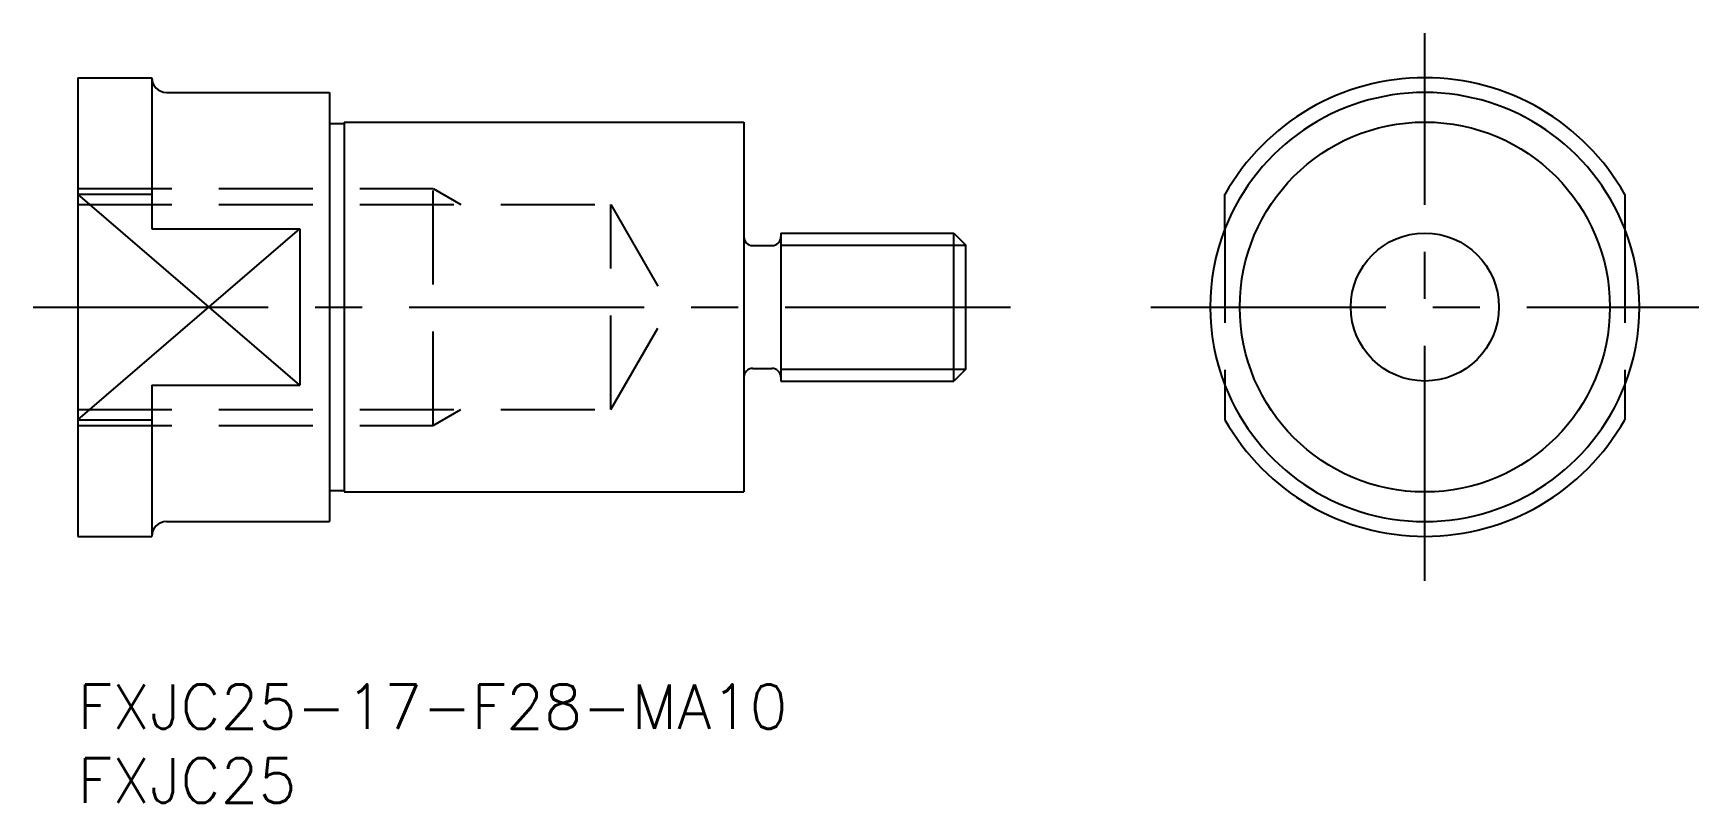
# Model space of a CAD drawing. Extents: x -3 to 110, y -8 to 44.
import ezdxf

# ---------------------------------------------------------------- set-up
doc = ezdxf.new("R2010")
doc.units = 0
doc.header["$LTSCALE"] = 0.5
doc.linetypes.add('CENTER', pattern=[50.8, 31.75, -6.35, 6.35, -6.35])
doc.linetypes.add('DASHED', pattern=[19.05, 12.7, -6.35])
for name, color, linetype in [('MSM_CENTER', 1, 'CENTER'), ('MSM_CONTINUOUS', 7, 'CONTINUOUS'), ('MSM_DASHED', 4, 'DASHED'), ('MSM_NARROW', 5, 'CONTINUOUS'), ('MSM_PART_NUMBER', 7, 'CONTINUOUS')]:
    doc.layers.add(name, color=color, linetype=linetype)
doc.styles.get("Standard").update_dxf_attribs({"font": 'txt.shx', "height": 3, "bigfont": 'bigfont.shx'})

# ---------------------------------------------------------------- blocks, each defined once
blk = doc.blocks.new('*U15')
at = {"layer": 'MSM_PART_NUMBER'}
blk.add_text('FXJC25-17-F28-MA10', height=3, dxfattribs=at).set_placement((0, -3))
blk = doc.blocks.new('*U16')
at = {"layer": 'MSM_PART_NUMBER'}
blk.add_text('FXJC25', height=3, dxfattribs=at).set_placement((0, -8))

msp = doc.modelspace()

# ---------------------------------------------------------------- linework, layer by layer
at = {"layer": 'MSM_CENTER'}
for p, q in [((91, 7), (91, 44)), ((-3, 25.5), (63, 25.5)), ((72.5, 25.5), (109.5, 25.5))]:
    msp.add_line(p, q, dxfattribs=at)
at = {"layer": 'MSM_CONTINUOUS'}
for p, q in [((0, 41), (0, 10)), ((0, 41), (5, 41)), ((5, 41), (5, 30.79)), ((6, 40), (17, 40)), ((17, 40), (17, 11)), ((17, 37.9), (18, 37.9)), ((18, 38), (45, 38)), ((18, 38), (18, 13)), ((45, 38), (45, 13)), ((0, 33.12), (5, 33.12)), ((77.5, 30.79), (77.5, 33.12)), ((104.5, 33.12), (104.5, 30.79)), ((5, 30.79), (15, 30.79)), ((15, 30.79), (15, 20.21)), ((47.5, 30.5), (59.19, 30.5)), ((47.5, 30.5), (47.5, 20.5)), ((59.19, 20.5), (59.19, 30.5)), ((59.19, 30.5), (60, 29.69)), ((45.6, 29.65), (46.9, 29.65)), ((60, 21.31), (60, 29.69)), ((45.6, 21.35), (46.9, 21.35)), ((47.5, 20.5), (59.19, 20.5)), ((60, 21.31), (59.19, 20.5)), ((5, 20.21), (15, 20.21)), ((5, 20.21), (5, 10)), ((77.5, 20.21), (77.5, 17.88)), ((104.5, 20.21), (104.5, 17.88)), ((0, 17.88), (5, 17.88)), ((17, 13.1), (18, 13.1)), ((18, 13), (45, 13)), ((6, 11), (17, 11)), ((0, 10), (5, 10))]:
    msp.add_line(p, q, dxfattribs=at)
for radius in [12.5, 5]:
    msp.add_circle((91, 25.5), radius, dxfattribs=at)
for centre, radius, start, end in [((6, 41), 1, 180, 270), ((91, 25.5), 15.5, 29.4287, 150.5713), ((91, 25.5), 14.5, 21.4033, 158.5967), ((91, 25.5), 14.5, 158.5967, 201.4033), ((91, 25.5), 14.5, 338.5967, 21.4033), ((45.6, 30.25), 0.6, 180, 270), ((46.9, 30.25), 0.6, 270, 0), ((45.6, 20.75), 0.6, 90, 180), ((46.9, 20.75), 0.6, 0, 90), ((91, 25.5), 14.5, 201.4033, 338.5967), ((91, 25.5), 15.5, 209.4287, 330.5713), ((6, 10), 1, 90, 180)]:
    msp.add_arc(centre, radius, start, end, dxfattribs=at)
at = {"layer": 'MSM_DASHED'}
for p, q in [((0, 33.5), (24, 33.5)), ((24, 33.5), (25.87, 32.42)), ((24, 17.5), (24, 33.5)), ((0, 32.42), (36.01, 32.42)), ((36.01, 18.58), (36.01, 32.42)), ((36.01, 32.42), (40, 25.5)), ((77.5, 30.79), (77.5, 20.21)), ((104.5, 30.79), (104.5, 20.21)), ((36.01, 18.58), (40, 25.5)), ((0, 18.58), (36.01, 18.58)), ((24, 17.5), (25.87, 18.58)), ((0, 17.5), (24, 17.5))]:
    msp.add_line(p, q, dxfattribs=at)
at = {"layer": 'MSM_NARROW'}
for p, q in [((15, 20.21), (0, 33.12)), ((0, 17.88), (15, 30.79)), ((47.5, 29.69), (60, 29.69)), ((47.5, 21.31), (60, 21.31))]:
    msp.add_line(p, q, dxfattribs=at)

# ---------------------------------------------------------------- block references
at = {"layer": 'MSM_CONTINUOUS'}
for name in ['*U15', '*U16']:
    msp.add_blockref(name, (0, 0), dxfattribs=at)

doc.saveas('drawing.dxf')
